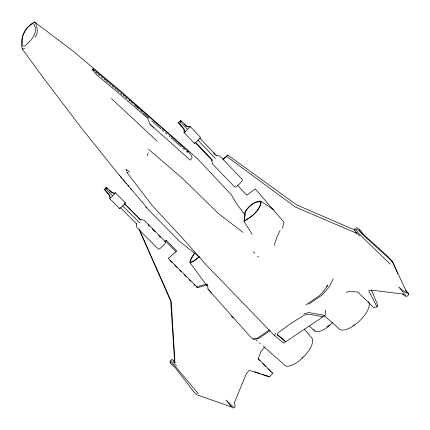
<?xml version="1.0" encoding="UTF-8"?>
<svg xmlns="http://www.w3.org/2000/svg" width="430" height="430" viewBox="0 0 430 430"><rect width="100%" height="100%" fill="white"/><g stroke="black" fill="none" stroke-linecap="round" stroke-linejoin="round"><path stroke-width="0.64" d="M252.157 234.312L244.003 221.278L244.81 215.72L244.874 212.162C248.088 206.706 254.033 201.186 260.639 201.122L273.899 209.819M128.188 172.752L126.662 172.113L152.139 205.438L185.921 242.004L206.228 264.961L274.673 335.755L283.768 343.054L325.08 315.416L325.58 310.132M170.017 361.883L170.387 360.388L172.188 359.77L173.371 360.324L174.532 361.565L174.967 362.748L173.451 360.915M282.445 228.314L284.047 222.342L255.216 188.851L246.825 195.193L237.468 185.4M147.366 155.574L148.113 152.865M274.673 335.755L275.501 333.202M274.147 245.492L276.829 237.462L280.134 230.292M354.406 230.098L355.056 228.222M35.26 37.168C38.329 32.954 37.367 27.859 35.749 23.317L34.508 21.973C25.064 26.784 19.237 38.614 22.231 48.961L44.274 79.018L81.265 127.801L119.653 175.725M333.164 278.812L329.514 286.622L321.903 295.184L308.692 304.23M207.056 284.907L197.73 287.702L168.221 258.322L176.047 251.738L176.542 250.712L166.227 240.311L164.679 241.536M405.361 290.153L407.796 292.384L408.5 294.453L407.807 295.813L406.839 296.195L405.952 296.324L404.555 295.781L402.706 294.018L371.783 290.191L368.779 290.857L377.024 306.843L373.622 307.455L357.76 292.045L349.939 291.406L346.064 292.26M166.227 240.311L165.706 241.316L176.047 251.738M377.024 306.843L377.863 305.477L371.343 289.788M194.419 253.184L191.683 257.489L189.909 261.257L190.044 262.757L207.115 285.918M194.817 252.985L192.189 257.097L190.511 260.671L190.641 262.09L193.204 261.247L199.181 256.801M223.132 159.482L227.798 155.079L296.716 204.938L354.487 229.878M326.257 286.88L327.956 284.983L322.543 292.529L319.506 295.571L305.794 304.972M231.695 407.248L233.366 408.027L234.748 407.436L235.237 405.882L234.146 403.313L246.401 373.552L249.314 370.397L269.443 376.884L272.674 373.283L258.258 358.711L260.999 351.364L265.063 346.908M92.219 69.88L93.143 68.945L119.298 90.907L165.432 131.069L188.06 151.338L191.436 155.585L192.151 157.552L190.388 160.218L150.086 124.313L147.769 118.368L117.782 92.353L97.067 75.314L92.251 69.547L93.143 68.945M233.307 407.017L225.992 399.986L231.281 406.839L196.875 394.794L193.263 391.074L175.3 367.731L170.608 363.603L170.033 362.436L171.586 361.329M354.804 230.464L356.846 229.002L358.147 229.889L363.06 234.974L388.811 258.339L392.956 262.639L407.049 293.093L403.571 291.255L398.675 286.875L405.775 295.598M187.066 152.209L188.06 151.338M222.923 159.229L227.798 155.079M199.063 257.167L192.742 261.87L190.044 262.757M269.314 329.993L257.14 338.34L254.727 339.087L251.287 337.819L207.996 289.094L207.513 284.042M270.099 330.665L258.473 338.625L252.802 339.345M355.884 228.131L356.889 227.674L358.19 228.351M171.538 360.001L172.188 359.77M196.274 286.928L206.26 284.074M303.913 313.873L308.804 312.583L325.08 315.416M244.003 221.278C251.088 217.424 259.177 211.28 261.187 202.96L260.639 201.122M22.231 48.961L24.714 48.687M323.054 316.786L308.272 314.142L303.876 315.303L289.922 324.113L278.113 332.804L277.35 335.104L285.649 341.807L282.902 339.001L277.156 334.357M139.728 219.407L144.152 220.225L165.641 241.918A5.112 0.919 -45 0 1 162.696 246.164A5.112 0.919 -45 0 1 158.412 249.147L136.864 227.465L136.192 223.665M215.677 155.246L219.993 156.117L242.343 179.536A5.413 1.037 -43.6 0 1 239.8 183.572A5.413 1.037 -43.6 0 1 234.764 187.131L212.345 163.728L211.598 159.304M114.004 193.156L112.058 192.549L109.231 190.108M189.001 126.877L186.824 126.178L180.503 120.249L181.197 121.314M114.23 193.344L112.203 192.672L106.156 187.174L107.253 188.754M254.474 371.681L260.107 373.562M262.617 374.401L268.25 376.282M186.953 126.431L188.431 126.974M196.757 287.186L197.73 287.702M402.706 294.018L403.759 294.652M129.607 171.871L126.017 169.554L126.818 170.613M272.104 372.901L272.674 373.283M268.879 376.492L269.443 376.884M179.111 123.19L178.068 122.442L183.68 128.984L184.223 131.123M226.664 156.412L295.211 206.948L356.862 233.382L354.884 231.464M105.769 190.184L104.227 189.028L109.548 195.284L110.204 197.305M34.508 21.973L72.794 50.874L119.846 90.381L197.633 158.853L231.27 194.715L236.43 203.422L245.057 215.177M243.068 232.42L218.467 213.581L182.309 178.256L148.538 149.285M179.428 123.018L178.434 122.238L184.04 128.925L184.771 131.048L185.696 132.015M199.988 257.522L179.643 241.391L145.786 207.066M92.622 69.526L94.154 70.821M95.686 72.111L97.218 73.406M98.239 74.266L99.771 75.562M101.297 76.852L102.319 77.717M103.85 79.007L105.382 80.302M106.403 81.162L107.935 82.453M109.462 83.748L110.483 84.608M112.015 85.903L113.547 87.193M115.079 88.489L116.1 89.349M117.632 90.639L118.648 91.504M120.69 93.224L121.711 94.089M123.243 95.379L124.265 96.245M125.796 97.535L126.818 98.395M128.855 100.12L129.876 100.98M131.408 102.275L132.429 103.135M107.817 188.888L105.931 187.26L106.694 188.297M309.175 326.107L314.233 330.503M256.248 340.194L257.258 341.076M259.279 342.834L260.29 343.715M263.321 346.36L283.988 364.414A19.269 7.697 -45.4 0 0 302.172 358.249A19.269 7.697 -45.4 0 0 312.003 338.216L304.241 329.02M151.725 120.835L160.788 128.78M161.793 129.661L163.808 131.424M165.319 132.752L166.829 134.074M168.845 135.837L169.85 136.724M170.861 137.605L181.433 146.872M182.944 148.194L184.454 149.522M186.47 151.285L187.475 152.166M150.086 124.313L153.376 127.221M324.51 315.803L338.813 328.601A20.033 8.331 -43.1 0 0 358.781 321.635A20.033 8.331 -43.1 0 0 368.44 301.666M187.168 128.914L179.654 121.142L180.53 122.152M184.024 124.023L186.459 126.248M390.386 264.262L361.125 235.925L355.814 230.007M134.44 104.909L138.885 109.005M140.363 110.37L142.341 112.187M143.33 113.101L148.758 118.105M111.402 98.545L157.149 141.174M355.416 231.834L359.824 235.973M172.677 362.125L176.477 365.769M258.054 358.899L259.93 360.77M262.741 363.57L265.546 366.365M267.89 368.704L271.169 371.966M207.996 289.094L211.28 292.373M112.327 195.424L105.307 188.06L106.167 188.974M124.506 203.68L140.857 220.122M124.42 203.632L140.508 219.811M109.564 198.445L119.583 208.528M169.85 260.349L172.21 262.725M174.569 265.095L176.929 267.471M179.761 270.32L181.175 271.744M184.475 275.066L185.894 276.49M189.195 279.812L190.614 281.236M193.914 284.558L194.86 285.504M148.076 224.772L149.457 226.169M152.225 228.964L154.994 231.759M158.681 235.484L160.53 237.344M115.374 192.721L125.367 202.815M122.62 205.793L139.46 222.767M231.324 316.254L233.189 318.13M120.465 207.674L136.788 224.159M253.351 251.829L254.753 253.275M257.559 256.167L258.495 257.135M199.638 137.976L216.752 155.832M213.291 152.919L214.672 154.359M183.927 132.402L194.36 143.298M190.028 126.388L200.434 137.288A4.305 0.494 -43.8 0 1 197.349 141.024A4.305 0.494 -43.8 0 1 194.398 142.91M197.822 140.056L215.43 158.46M195.392 142.174L212.484 160.078M195.252 142.685L212.259 160.514M198.354 393.703L175.849 366.978L170.683 362.205M104.001 189.109L109.413 195.155L109.994 197.107M120.513 176.73L121.803 178.24M123.093 179.756L124.383 181.267M125.668 182.777L126.528 183.782M127.817 185.298L128.678 186.303M130.397 188.319L131.257 189.324M119.406 175.16L146.936 207.771M359.475 229.873L360.329 230.888M361.184 231.899L362.893 233.931L388.575 257.07L392.273 261.241L397.831 273.931M358.733 228.712L363.355 234.361M230.528 405.872L231.281 406.839M406.044 291.615L407.049 293.093M407.796 292.384L408.07 293.195M408.301 293.867L408.5 294.453M174.344 357.346L170.694 301.075L139.245 229.561L171.253 301.435L174.967 362.748M174.429 358.685L174.607 361.367M302.887 356.991A18.302 7.31 -45.4 0 1 301.941 357.905M354.051 324.844A19.027 7.912 -43.1 0 1 353.068 325.499M332.621 322.484A16.781 6.649 -43.9 0 1 313.776 329.514M329.568 324.94A15.942 6.316 -43.9 0 1 327.117 326.924M189.259 126.855A4.316 0.414 -43.9 0 1 189.243 127.651A4.316 0.414 -43.9 0 1 184.948 131.747A4.316 0.414 -43.9 0 1 184.497 131.392M124.813 203.057A4.063 0.435 -44.6 0 1 124.587 204.056A4.063 0.435 -44.6 0 1 120.862 207.738A4.063 0.435 -44.6 0 1 119.819 207.986M114.117 193.57A4.074 0.365 -44.5 0 1 114.767 193.672A4.074 0.365 -44.5 0 1 110.537 197.838A4.074 0.365 -44.5 0 1 110.408 197.22M22.231 41.258L22.172 44.209L22.795 46.214L24.908 45.999C30.949 40.759 38.442 33.191 34.153 24.644L33.04 23.392C26.542 26.644 21.984 33.922 22.231 41.258M245.261 212.033L244.396 220.73C251.104 217.096 258.736 211.264 260.639 203.395L260.096 201.665C253.877 201.724 248.255 206.873 245.261 212.033"/></g></svg>
